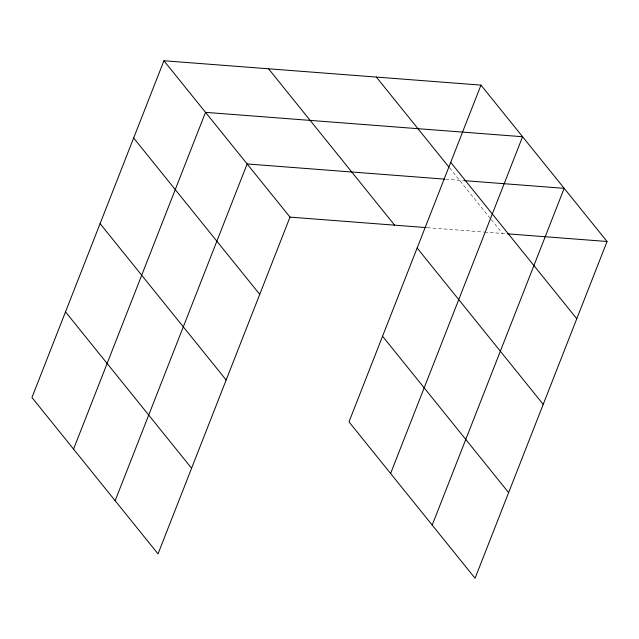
<?xml version="1.0" encoding="UTF-8"?>
<svg xmlns="http://www.w3.org/2000/svg" width="639" height="639" viewBox="0 0 639 639"><rect width="100%" height="100%" fill="white"/><g stroke="black" fill="none" stroke-linecap="round" stroke-linejoin="round"><path stroke-width="0.48" stroke-dasharray="3.19 2.4" d="M445.71 179.224L464.489 180.661M427.259 227.676L483.635 232.013M484.618 232.085L506.368 233.754M449.624 167.961L490.616 218.81M491.239 219.584L502.422 233.451"/><path stroke-width="0.96" d="M163.927 60.745L31.95 397.506L158.025 553.885L290.002 217.124L163.927 60.745L480.975 85.115L607.05 241.494L475.073 578.255L348.998 421.876L480.975 85.115M73.557 449.113L205.526 112.352L522.582 136.722L390.605 473.475M115.156 500.72L247.133 163.959L444.72 179.144M432.212 525.082L564.181 188.321L464.489 180.661M290.002 217.124L426.269 227.604M507.358 233.834L607.05 241.494M450.703 162.354L576.777 318.733M376.347 77.071L449.001 167.186M417.139 247.996L543.214 404.375M268.548 68.788L394.622 225.168M382.561 336.234L508.636 492.613M133.655 137.992L259.73 294.371M100.091 223.626L226.166 380.013M65.513 311.864L191.588 468.243"/></g></svg>
